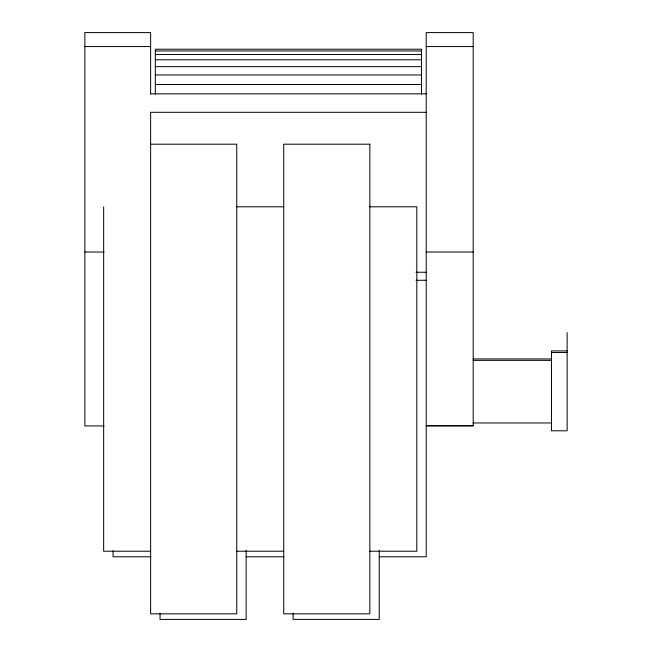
<?xml version="1.0" encoding="UTF-8"?>
<svg xmlns="http://www.w3.org/2000/svg" width="652" height="652" viewBox="0 0 652 652"><rect width="100%" height="100%" fill="white"/><g stroke="black" fill="none" stroke-linecap="round" stroke-linejoin="round"><path stroke-width="0.98" d="M84.866 46.569L150.628 46.569M426.212 46.569L473.189 46.569M155.331 50.97L421.518 50.97M155.331 54.523L421.518 54.523M155.331 59.797L421.518 59.797M155.331 66.659L421.518 66.659M155.331 74.956L421.518 74.956M155.331 84.483L421.518 84.483M150.628 93.823L426.212 93.823M426.212 112.315L150.628 112.315L150.628 613.834L236.749 613.834L236.749 144.19L150.628 144.19M236.749 206.806L283.726 206.806M369.839 206.806L416.815 206.806L416.815 551.217L369.839 551.217M84.866 252.031L104.092 252.031M426.212 252.031L473.189 252.031M416.041 272.251L426.212 272.251M416.041 280.27L426.212 280.27M567.134 350.923L551.478 350.923L551.478 430.793L567.134 430.793L567.134 332.553M551.478 352.536L567.134 352.536M473.189 358.926L551.478 358.926M473.189 360.36L551.478 360.36M473.189 422.961L551.478 422.961M426.212 425.642L473.189 425.642M104.092 425.927L84.866 425.927L84.866 32.6L150.628 32.6L150.628 94.075M426.212 425.927L473.189 425.927L473.189 32.6L426.212 32.6L426.212 556.784L379.236 556.784M150.628 551.217L103.652 551.217L103.652 206.806M236.749 551.217L283.726 551.217M151.028 556.784L113.049 556.784L113.049 550.696M246.146 556.784L284.125 556.784M421.518 94.613L421.518 49.226L155.331 49.226L155.331 94.613M379.236 550.329L379.236 619.4L293.115 619.4L293.115 613.32M246.146 550.329L246.146 619.4L160.025 619.4L160.025 613.32M369.839 144.19L283.726 144.19L283.726 613.834L369.839 613.834L369.839 144.19"/></g></svg>
